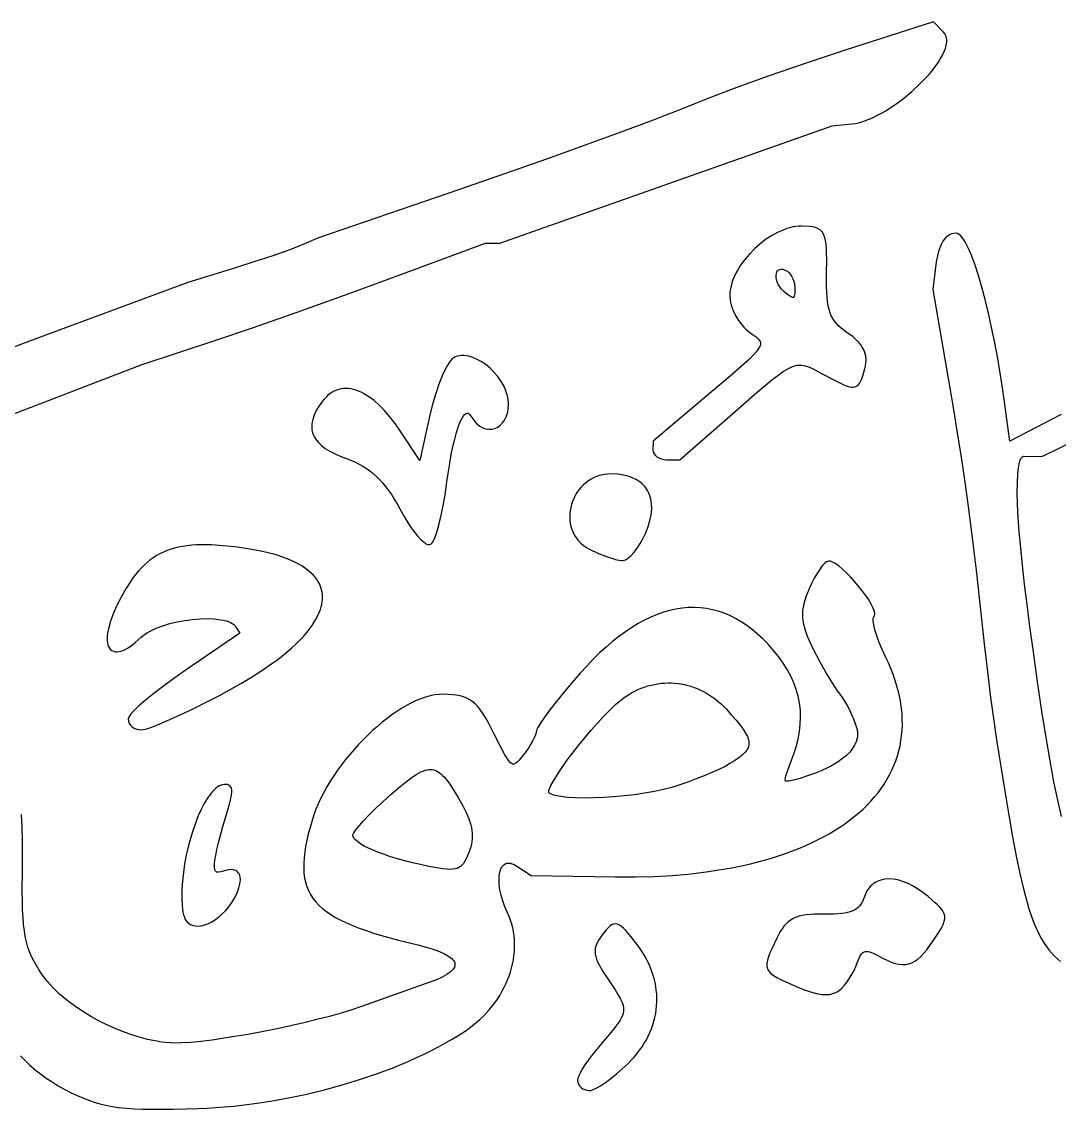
# Model space of a CAD drawing. Extents: x -592 to 638, y 287 to 852.
# Drawn here: x -86.5 to -27.4, y 500.1 to 562.1 of the extents above; entities that cross this region are included whole.
import ezdxf

# ---------------------------------------------------------------- set-up
doc = ezdxf.new("R2010")
doc.units = 0
doc.layers.add('COUCHE_1', color=18, linetype='CONTINUOUS')

msp = doc.modelspace()

# ---------------------------------------------------------------- linework, layer by layer
at = {"layer": 'COUCHE_1'}
for points in [[(-87.723, 539.493), (-79.727, 542.572), (-75.468, 543.98), (-73.373, 544.691), (-70.821, 545.583), (-68.135, 546.544), (-65.637, 547.459), (-60.087, 549.522), (-59.274, 549.509), (-40.311, 556.199), (-39.202, 556.308), (-38.978, 556.34), (-38.745, 556.393), (-38.506, 556.464), (-38.263, 556.554), (-38.015, 556.66), (-37.764, 556.781), (-37.511, 556.916), (-37.257, 557.063), (-37.004, 557.223), (-36.751, 557.393), (-36.256, 557.76), (-35.781, 558.155), (-35.334, 558.57), (-34.926, 558.993), (-34.738, 559.207), (-34.564, 559.419), (-34.404, 559.629), (-34.26, 559.837), (-34.132, 560.04), (-34.022, 560.238), (-33.93, 560.431), (-33.859, 560.617), (-33.81, 560.795), (-33.784, 560.967), (-33.784, 561.13), (-33.813, 561.283), (-33.874, 561.424), (-33.964, 561.543), (-34.536, 562.134), (-39.578, 560.518), (-41.745, 559.802), (-43.961, 559.036), (-45.966, 558.311), (-46.808, 557.993), (-47.5, 557.719), (-48.905, 557.158), (-50.53, 556.531), (-52.364, 555.844), (-54.396, 555.099), (-56.615, 554.302), (-59.01, 553.456), (-61.57, 552.564), (-64.284, 551.632), (-69.615, 549.812), (-70.684, 549.355), (-71.305, 549.115), (-72.214, 548.797), (-73.289, 548.441), (-74.405, 548.091), (-77.07, 547.28), (-85.068, 544.308), (-88.698, 542.967)], [(-27.256, 539.74), (-30.182, 538.219), (-30.426, 540.041), (-30.566, 541.028), (-30.717, 541.993), (-30.879, 542.932), (-31.05, 543.837), (-31.228, 544.704), (-31.411, 545.526), (-31.598, 546.298), (-31.788, 547.014), (-31.978, 547.668), (-32.168, 548.255), (-32.355, 548.769), (-32.539, 549.206), (-32.719, 549.558), (-32.808, 549.704), (-32.897, 549.827), (-32.986, 549.927), (-33.078, 550.005), (-33.176, 550.058), (-33.277, 550.078), (-33.388, 550.072), (-33.49, 550.049), (-33.589, 550.011), (-33.682, 549.958), (-33.77, 549.892), (-33.853, 549.813), (-33.93, 549.723), (-34.002, 549.621), (-34.069, 549.508), (-34.131, 549.384), (-34.237, 549.11), (-34.321, 548.796), (-34.38, 548.45), (-34.585, 546.877), (-33.604, 541.253), (-33.397, 540.03), (-33.183, 538.7), (-32.969, 537.306), (-32.761, 535.891), (-32.565, 534.498), (-32.386, 533.169), (-32.232, 531.946), (-32.109, 530.873), (-31.629, 526.498), (-31.448, 524.933), (-31.285, 523.613), (-31.122, 522.413), (-30.944, 521.207), (-30.477, 518.27), (-30.251, 516.904), (-30.035, 515.673), (-29.826, 514.569), (-29.62, 513.581), (-29.413, 512.702), (-29.203, 511.924), (-29.095, 511.569), (-28.984, 511.237), (-28.871, 510.925), (-28.754, 510.633), (-28.634, 510.359), (-28.509, 510.103), (-28.38, 509.864), (-28.245, 509.64), (-28.104, 509.43), (-27.957, 509.235), (-27.804, 509.052), (-27.644, 508.88), (-27.476, 508.719), (-27.301, 508.568)], [(-27.241, 516.833), (-27.459, 517.761), (-27.676, 518.815), (-27.896, 520.006), (-28.122, 521.344), (-28.357, 522.839), (-28.604, 524.502), (-28.866, 526.345), (-29.047, 527.669), (-29.208, 528.913), (-29.348, 530.075), (-29.468, 531.155), (-29.567, 532.152), (-29.646, 533.065), (-29.705, 533.893), (-29.743, 534.637), (-29.76, 535.294), (-29.757, 535.864), (-29.734, 536.346), (-29.691, 536.739), (-29.662, 536.9), (-29.629, 537.038), (-29.592, 537.151), (-29.552, 537.24), (-29.512, 537.302), (-29.474, 537.34), (-29.441, 537.358), (-29.401, 537.364), (-28.444, 537.348), (-28.319, 537.381), (-28.112, 537.465), (-27.479, 537.764), (-26.612, 538.206)], [(-86.61, 503.195), (-86.343, 502.92), (-86.062, 502.656), (-85.767, 502.401), (-85.458, 502.157), (-85.135, 501.923), (-84.799, 501.699), (-84.448, 501.485), (-84.083, 501.28), (-83.705, 501.086), (-83.373, 500.929), (-83.049, 500.788), (-82.728, 500.663), (-82.405, 500.552), (-82.075, 500.457), (-81.732, 500.375), (-81.372, 500.307), (-80.989, 500.252), (-80.578, 500.209), (-80.134, 500.177), (-79.652, 500.156), (-79.126, 500.145), (-77.922, 500.15), (-76.478, 500.186), (-75.971, 500.207), (-75.461, 500.237), (-74.432, 500.324), (-73.395, 500.446), (-72.355, 500.601), (-71.316, 500.788), (-70.283, 501.007), (-69.26, 501.254), (-68.252, 501.53), (-67.263, 501.833), (-66.298, 502.162), (-65.361, 502.514), (-64.457, 502.89), (-64.018, 503.087), (-63.589, 503.288), (-63.171, 503.495), (-62.764, 503.706), (-62.368, 503.922), (-61.985, 504.144), (-61.614, 504.369), (-61.256, 504.599), (-61.033, 504.753), (-60.819, 504.914), (-60.613, 505.082), (-60.415, 505.257), (-60.225, 505.438), (-60.044, 505.625), (-59.872, 505.818), (-59.709, 506.015), (-59.555, 506.218), (-59.411, 506.425), (-59.275, 506.636), (-59.149, 506.85), (-59.033, 507.068), (-58.926, 507.289), (-58.829, 507.513), (-58.743, 507.738), (-58.666, 507.966), (-58.6, 508.195), (-58.544, 508.425), (-58.499, 508.655), (-58.464, 508.887), (-58.44, 509.118), (-58.428, 509.349), (-58.426, 509.579), (-58.436, 509.807), (-58.458, 510.035), (-58.491, 510.26), (-58.536, 510.483), (-58.592, 510.704), (-58.661, 510.921), (-58.742, 511.135), (-58.834, 511.342), (-58.986, 511.689), (-59.108, 512.024), (-59.2, 512.347), (-59.265, 512.655), (-59.303, 512.944), (-59.314, 513.211), (-59.301, 513.452), (-59.264, 513.662), (-59.205, 513.842), (-59.17, 513.915), (-59.13, 513.98), (-59.085, 514.035), (-59.038, 514.081), (-58.987, 514.118), (-58.933, 514.145), (-58.874, 514.164), (-58.81, 514.174), (-58.741, 514.174), (-58.665, 514.164), (-58.582, 514.142), (-58.493, 514.108), (-58.398, 514.061), (-58.295, 513.999), (-57.487, 513.469), (-52.69, 513.389), (-51.559, 513.386), (-50.46, 513.415), (-49.396, 513.476), (-48.367, 513.567), (-47.374, 513.689), (-46.418, 513.84), (-45.953, 513.926), (-45.498, 514.02), (-45.053, 514.12), (-44.618, 514.227), (-44.192, 514.342), (-43.776, 514.463), (-43.37, 514.591), (-42.975, 514.725), (-42.589, 514.866), (-42.214, 515.013), (-41.849, 515.167), (-41.495, 515.327), (-41.152, 515.494), (-40.819, 515.666), (-40.497, 515.845), (-40.186, 516.03), (-39.886, 516.22), (-39.598, 516.416), (-39.321, 516.618), (-39.055, 516.826), (-38.8, 517.04), (-38.557, 517.259), (-38.326, 517.483), (-38.107, 517.713), (-37.9, 517.948), (-37.705, 518.188), (-37.522, 518.434), (-37.352, 518.684), (-37.194, 518.939), (-37.049, 519.2), (-36.916, 519.465), (-36.797, 519.734), (-36.69, 520.008), (-36.596, 520.287), (-36.516, 520.57), (-36.449, 520.857), (-36.396, 521.148), (-36.356, 521.444), (-36.329, 521.743), (-36.317, 522.046), (-36.318, 522.352), (-36.333, 522.662), (-36.363, 522.976), (-36.406, 523.293), (-36.464, 523.613), (-36.536, 523.937), (-36.622, 524.263), (-36.723, 524.593), (-36.839, 524.925), (-36.969, 525.26), (-37.114, 525.598), (-37.273, 525.937), (-37.467, 526.353), (-37.634, 526.752), (-37.771, 527.126), (-37.877, 527.464), (-37.948, 527.756), (-37.982, 527.99), (-37.984, 528.078), (-37.978, 528.144), (-37.967, 528.184), (-37.946, 528.215), (-37.91, 528.269), (-37.891, 528.351), (-37.893, 528.435), (-37.911, 528.524), (-37.979, 528.715), (-38.088, 528.933), (-38.232, 529.174), (-38.405, 529.431), (-38.601, 529.698), (-38.815, 529.967), (-39.041, 530.233), (-39.272, 530.488), (-39.504, 530.724), (-39.73, 530.936), (-39.946, 531.115), (-40.147, 531.255), (-40.329, 531.349), (-40.419, 531.378), (-40.507, 531.389), (-40.578, 531.377), (-40.648, 531.343), (-40.772, 531.243), (-40.905, 531.093), (-41.045, 530.901), (-41.192, 530.671), (-41.341, 530.409), (-41.489, 530.12), (-41.631, 529.81), (-41.811, 529.36), (-41.881, 529.151), (-41.937, 528.951), (-41.978, 528.757), (-42.004, 528.567), (-42.015, 528.378), (-42.011, 528.189), (-41.991, 527.998), (-41.956, 527.803), (-41.905, 527.601), (-41.839, 527.39), (-41.757, 527.169), (-41.66, 526.933), (-41.419, 526.412), (-41.027, 525.649), (-40.608, 524.904), (-40.403, 524.563), (-40.209, 524.259), (-40.034, 524), (-39.883, 523.799), (-39.747, 523.617), (-39.608, 523.405), (-39.469, 523.168), (-39.335, 522.914), (-39.209, 522.652), (-39.095, 522.39), (-38.998, 522.136), (-38.922, 521.901), (-38.879, 521.691), (-38.87, 521.591), (-38.87, 521.489), (-38.878, 521.389), (-38.893, 521.291), (-38.95, 521.09), (-39.04, 520.894), (-39.162, 520.699), (-39.318, 520.506), (-39.507, 520.317), (-39.728, 520.132), (-39.983, 519.951), (-40.269, 519.776), (-40.587, 519.607), (-40.937, 519.444), (-41.317, 519.289), (-41.727, 519.141), (-42.166, 519.001), (-42.529, 518.899), (-42.793, 518.844), (-42.882, 518.838), (-42.942, 518.844), (-42.971, 518.855), (-42.983, 518.868), (-42.994, 518.895), (-42.997, 518.952), (-42.986, 519.041), (-42.958, 519.156), (-42.854, 519.473), (-42.689, 519.898), (-42.519, 520.356), (-42.378, 520.805), (-42.267, 521.242), (-42.187, 521.669), (-42.138, 522.087), (-42.12, 522.497), (-42.133, 522.9), (-42.178, 523.296), (-42.255, 523.686), (-42.363, 524.071), (-42.504, 524.451), (-42.676, 524.828), (-42.88, 525.202), (-43.116, 525.574), (-43.384, 525.946), (-43.684, 526.317), (-43.976, 526.646), (-44.273, 526.951), (-44.575, 527.232), (-44.881, 527.49), (-45.192, 527.723), (-45.508, 527.933), (-45.828, 528.119), (-46.152, 528.281), (-46.48, 528.419), (-46.812, 528.532), (-47.147, 528.622), (-47.486, 528.688), (-47.829, 528.729), (-48.174, 528.747), (-48.522, 528.74), (-48.872, 528.709), (-49.225, 528.654), (-49.58, 528.576), (-49.937, 528.473), (-50.295, 528.347), (-50.655, 528.197), (-51.017, 528.024), (-51.38, 527.827), (-51.744, 527.606), (-52.109, 527.362), (-52.476, 527.094), (-52.843, 526.804), (-53.211, 526.489), (-53.579, 526.152), (-53.948, 525.791), (-54.318, 525.407), (-54.687, 525), (-55.179, 524.434), (-55.638, 523.888), (-56.056, 523.374), (-56.421, 522.906), (-56.725, 522.496), (-56.957, 522.156), (-57.109, 521.898), (-57.155, 521.796), (-57.173, 521.722), (-57.192, 521.611), (-57.237, 521.478), (-57.309, 521.315), (-57.402, 521.131), (-57.515, 520.934), (-57.644, 520.73), (-57.785, 520.525), (-57.935, 520.325), (-58.171, 520.04), (-58.269, 519.94), (-58.356, 519.869), (-58.428, 519.829), (-58.487, 519.816), (-58.541, 519.822), (-58.605, 519.854), (-58.683, 519.919), (-58.774, 520.024), (-58.876, 520.169), (-58.989, 520.355), (-59.259, 520.855), (-59.595, 521.53), (-59.921, 522.17), (-60.073, 522.441), (-60.219, 522.68), (-60.364, 522.892), (-60.509, 523.076), (-60.657, 523.236), (-60.812, 523.372), (-60.975, 523.486), (-61.149, 523.579), (-61.333, 523.652), (-61.531, 523.708), (-61.745, 523.749), (-61.975, 523.776), (-62.226, 523.793), (-62.501, 523.801), (-62.74, 523.794), (-62.987, 523.763), (-63.241, 523.711), (-63.501, 523.638), (-63.766, 523.546), (-64.035, 523.435), (-64.308, 523.306), (-64.583, 523.16), (-64.861, 522.998), (-65.139, 522.82), (-65.419, 522.627), (-65.698, 522.421), (-65.976, 522.202), (-66.252, 521.97), (-66.526, 521.727), (-66.796, 521.473), (-67.062, 521.21), (-67.323, 520.937), (-67.577, 520.656), (-67.826, 520.368), (-68.066, 520.072), (-68.299, 519.771), (-68.522, 519.465), (-68.735, 519.154), (-68.937, 518.84), (-69.127, 518.523), (-69.306, 518.204), (-69.47, 517.884), (-69.621, 517.563), (-69.756, 517.243), (-69.876, 516.923), (-69.979, 516.606), (-70.092, 516.212), (-70.19, 515.835), (-70.274, 515.474), (-70.343, 515.128), (-70.396, 514.797), (-70.433, 514.48), (-70.453, 514.177), (-70.455, 513.887), (-70.439, 513.609), (-70.404, 513.342), (-70.35, 513.087), (-70.275, 512.843), (-70.18, 512.609), (-70.064, 512.385), (-69.926, 512.172), (-69.766, 511.968), (-69.585, 511.773), (-69.381, 511.587), (-69.155, 511.409), (-68.905, 511.238), (-68.632, 511.074), (-68.336, 510.916), (-68.015, 510.762), (-67.669, 510.614), (-67.298, 510.469), (-66.9, 510.327), (-66.477, 510.188), (-66.025, 510.051), (-65.041, 509.78), (-63.943, 509.51), (-63.476, 509.391), (-63.068, 509.267), (-62.717, 509.137), (-62.424, 509.005), (-62.189, 508.869), (-62.095, 508.802), (-62.015, 508.735), (-61.95, 508.669), (-61.9, 508.605), (-61.863, 508.542), (-61.84, 508.483), (-61.828, 508.425), (-61.827, 508.367), (-61.838, 508.308), (-61.86, 508.246), (-61.895, 508.182), (-61.944, 508.114), (-62.009, 508.045), (-62.086, 507.974), (-62.292, 507.826), (-62.556, 507.678), (-62.88, 507.529), (-63.265, 507.38), (-67.15, 506.001), (-67.706, 505.814), (-68.322, 505.627), (-68.989, 505.439), (-69.698, 505.254), (-70.438, 505.074), (-71.2, 504.899), (-71.974, 504.733), (-72.75, 504.577), (-73.517, 504.432), (-74.267, 504.302), (-74.989, 504.188), (-75.674, 504.091), (-76.311, 504.014), (-76.89, 503.959), (-77.401, 503.927), (-77.835, 503.92), (-78.075, 503.929), (-78.321, 503.948), (-78.572, 503.978), (-78.827, 504.017), (-79.352, 504.123), (-79.886, 504.265), (-80.427, 504.44), (-80.969, 504.644), (-81.507, 504.877), (-82.036, 505.135), (-82.55, 505.415), (-83.046, 505.716), (-83.518, 506.034), (-83.961, 506.367), (-84.371, 506.713), (-84.561, 506.888), (-84.74, 507.067), (-84.909, 507.247), (-85.067, 507.428), (-85.212, 507.61), (-85.345, 507.793), (-85.53, 508.07), (-85.696, 508.336), (-85.842, 508.597), (-85.971, 508.856), (-86.083, 509.119), (-86.179, 509.392), (-86.26, 509.679), (-86.328, 509.986), (-86.384, 510.318), (-86.427, 510.681), (-86.46, 511.078), (-86.483, 511.516), (-86.496, 511.998), (-86.502, 512.53), (-86.492, 513.764), (-86.485, 514.628), (-86.494, 515.458), (-86.517, 516.235), (-86.552, 516.937)]]:
    msp.add_lwpolyline(points, dxfattribs=at)
for points in [[(-40.813, 550.026), (-40.897, 550.16), (-41.002, 550.267), (-41.128, 550.348), (-41.271, 550.406), (-41.433, 550.443), (-41.615, 550.467), (-42.042, 550.486), (-42.211, 550.482), (-42.382, 550.466), (-42.556, 550.436), (-42.73, 550.396), (-42.905, 550.344), (-43.082, 550.281), (-43.431, 550.127), (-43.777, 549.937), (-44.114, 549.715), (-44.439, 549.464), (-44.748, 549.19), (-45.037, 548.895), (-45.302, 548.583), (-45.539, 548.259), (-45.744, 547.926), (-45.833, 547.756), (-45.913, 547.586), (-45.982, 547.415), (-46.04, 547.244), (-46.087, 547.074), (-46.123, 546.904), (-46.145, 546.735), (-46.155, 546.569), (-46.151, 546.423), (-46.136, 546.275), (-46.11, 546.125), (-46.073, 545.973), (-45.971, 545.675), (-45.834, 545.383), (-45.666, 545.105), (-45.47, 544.85), (-45.362, 544.73), (-45.249, 544.62), (-45.131, 544.519), (-45.01, 544.429), (-44.818, 544.294), (-44.66, 544.174), (-44.539, 544.065), (-44.456, 543.962), (-44.431, 543.917), (-44.414, 543.871), (-44.405, 543.825), (-44.404, 543.776), (-44.412, 543.723), (-44.43, 543.663), (-44.459, 543.596), (-44.5, 543.523), (-44.624, 543.349), (-44.803, 543.145), (-45.04, 542.906), (-45.337, 542.627), (-46.127, 541.936), (-47.193, 541.034), (-50.53, 538.226), (-50.538, 537.723), (-50.522, 537.609), (-50.47, 537.499), (-50.392, 537.404), (-50.292, 537.324), (-50.174, 537.259), (-50.042, 537.211), (-49.897, 537.18), (-49.746, 537.167), (-49, 537.155), (-45.676, 540.065), (-44.588, 541.013), (-44.143, 541.393), (-43.753, 541.714), (-43.413, 541.979), (-43.116, 542.19), (-42.856, 542.35), (-42.626, 542.463), (-42.418, 542.534), (-42.324, 542.553), (-42.231, 542.564), (-42.14, 542.567), (-42.05, 542.561), (-41.861, 542.525), (-41.662, 542.458), (-41.444, 542.362), (-40.923, 542.092), (-40.269, 541.742), (-39.77, 541.493), (-39.568, 541.407), (-39.391, 541.346), (-39.235, 541.312), (-39.094, 541.308), (-38.966, 541.339), (-38.856, 541.407), (-38.767, 541.505), (-38.695, 541.628), (-38.633, 541.775), (-38.574, 541.947), (-38.451, 542.374), (-38.417, 542.518), (-38.394, 542.661), (-38.384, 542.801), (-38.387, 542.939), (-38.404, 543.074), (-38.433, 543.207), (-38.477, 543.337), (-38.533, 543.465), (-38.603, 543.59), (-38.686, 543.713), (-38.782, 543.833), (-38.891, 543.951), (-39.013, 544.068), (-39.149, 544.185), (-39.455, 544.411), (-39.642, 544.543), (-39.806, 544.672), (-39.951, 544.801), (-40.079, 544.934), (-40.19, 545.072), (-40.286, 545.218), (-40.369, 545.376), (-40.439, 545.548), (-40.497, 545.738), (-40.545, 545.948), (-40.582, 546.181), (-40.609, 546.44), (-40.628, 546.726), (-40.638, 547.042), (-40.637, 547.776), (-40.63, 548.583), (-40.635, 548.917), (-40.647, 549.209), (-40.669, 549.462), (-40.702, 549.68), (-40.749, 549.867)], [(-43.128, 548.023), (-43.009, 547.983), (-42.872, 547.909), (-42.789, 547.841), (-42.709, 547.746), (-42.634, 547.627), (-42.568, 547.489), (-42.513, 547.338), (-42.473, 547.178), (-42.449, 547.014), (-42.442, 546.852), (-42.452, 546.64), (-42.478, 546.492), (-42.493, 546.45), (-42.508, 546.426), (-42.517, 546.417), (-42.525, 546.414), (-42.543, 546.413), (-42.578, 546.421), (-42.628, 546.442), (-42.691, 546.477), (-42.857, 546.594), (-43.066, 546.765), (-43.199, 546.894), (-43.306, 547.027), (-43.39, 547.163), (-43.452, 547.3), (-43.493, 547.434), (-43.514, 547.561), (-43.516, 547.679), (-43.501, 547.783), (-43.47, 547.87), (-43.427, 547.939), (-43.373, 547.989), (-43.308, 548.02), (-43.228, 548.033)], [(-59.069, 541.416), (-59.224, 541.679), (-59.404, 541.93), (-59.606, 542.165), (-59.825, 542.382), (-60.058, 542.576), (-60.302, 542.746), (-60.553, 542.887), (-60.809, 542.996), (-61.064, 543.07), (-61.194, 543.092), (-61.321, 543.104), (-61.447, 543.105), (-61.571, 543.094), (-61.692, 543.071), (-61.815, 543.034), (-61.909, 542.982), (-62.003, 542.901), (-62.095, 542.795), (-62.187, 542.666), (-62.28, 542.516), (-62.374, 542.343), (-62.561, 541.943), (-62.747, 541.475), (-62.925, 540.953), (-63.091, 540.389), (-63.237, 539.796), (-63.84, 537.116), (-64.949, 538.808), (-65.244, 539.234), (-65.542, 539.621), (-65.841, 539.969), (-66.142, 540.275), (-66.442, 540.54), (-66.742, 540.763), (-67.037, 540.943), (-67.186, 541.018), (-67.333, 541.082), (-67.478, 541.134), (-67.623, 541.175), (-67.766, 541.205), (-67.908, 541.223), (-68.048, 541.229), (-68.186, 541.224), (-68.322, 541.206), (-68.455, 541.176), (-68.585, 541.134), (-68.712, 541.08), (-68.835, 541.014), (-68.954, 540.936), (-69.07, 540.846), (-69.18, 540.744), (-69.287, 540.63), (-69.389, 540.504), (-69.581, 540.232), (-69.737, 539.969), (-69.858, 539.715), (-69.942, 539.469), (-69.988, 539.232), (-69.997, 539.113), (-69.996, 538.998), (-69.985, 538.886), (-69.964, 538.775), (-69.933, 538.667), (-69.892, 538.561), (-69.841, 538.458), (-69.78, 538.356), (-69.632, 538.166), (-69.445, 537.985), (-69.222, 537.814), (-68.962, 537.652), (-68.666, 537.498), (-68.332, 537.351), (-67.964, 537.212), (-67.726, 537.122), (-67.5, 537.024), (-67.282, 536.916), (-67.073, 536.798), (-66.871, 536.669), (-66.676, 536.529), (-66.488, 536.377), (-66.305, 536.213), (-66.127, 536.035), (-65.953, 535.843), (-65.784, 535.638), (-65.617, 535.417), (-65.454, 535.181), (-65.292, 534.929), (-65.133, 534.661), (-64.974, 534.374), (-64.723, 533.928), (-64.471, 533.521), (-64.224, 533.161), (-63.988, 532.857), (-63.771, 532.616), (-63.669, 532.52), (-63.573, 532.443), (-63.48, 532.384), (-63.388, 532.345), (-63.292, 532.332), (-63.199, 532.36), (-63.126, 532.426), (-63.067, 532.513), (-63.01, 532.623), (-62.953, 532.758), (-62.838, 533.093), (-62.722, 533.513), (-62.607, 534.004), (-62.496, 534.553), (-62.394, 535.147), (-62.303, 535.772), (-62.217, 536.382), (-62.128, 536.945), (-62.036, 537.46), (-61.941, 537.927), (-61.844, 538.345), (-61.745, 538.713), (-61.645, 539.03), (-61.543, 539.296), (-61.442, 539.508), (-61.342, 539.667), (-61.296, 539.723), (-61.251, 539.766), (-61.211, 539.795), (-61.175, 539.812), (-61.143, 539.819), (-61.113, 539.819), (-61.081, 539.81), (-61.044, 539.79), (-61.002, 539.758), (-60.958, 539.713), (-60.855, 539.566), (-60.723, 539.373), (-60.573, 539.21), (-60.413, 539.081), (-60.244, 538.987), (-60.071, 538.928), (-59.895, 538.903), (-59.721, 538.912), (-59.552, 538.955), (-59.393, 539.029), (-59.246, 539.133), (-59.115, 539.265), (-59.001, 539.424), (-58.908, 539.609), (-58.837, 539.817), (-58.791, 540.047), (-58.773, 540.298), (-58.776, 540.44), (-58.79, 540.582), (-58.814, 540.723), (-58.848, 540.866), (-58.942, 541.144)], [(-54.787, 532.554), (-54.653, 532.416), (-54.503, 532.288), (-54.335, 532.172), (-54.151, 532.068), (-53.638, 531.831), (-53.129, 531.63), (-52.892, 531.55), (-52.677, 531.486), (-52.489, 531.441), (-52.33, 531.417), (-52.245, 531.422), (-52.157, 531.447), (-52.07, 531.487), (-51.981, 531.543), (-51.806, 531.69), (-51.626, 531.885), (-51.447, 532.12), (-51.271, 532.39), (-51.105, 532.689), (-50.952, 533.011), (-50.813, 533.368), (-50.709, 533.71), (-50.642, 534.037), (-50.611, 534.348), (-50.615, 534.64), (-50.631, 534.781), (-50.655, 534.917), (-50.689, 535.047), (-50.731, 535.173), (-50.783, 535.293), (-50.843, 535.408), (-50.912, 535.517), (-50.989, 535.62), (-51.075, 535.717), (-51.169, 535.808), (-51.271, 535.892), (-51.382, 535.969), (-51.5, 536.039), (-51.625, 536.103), (-51.758, 536.16), (-51.9, 536.21), (-52.201, 536.288), (-52.532, 536.338), (-52.891, 536.359), (-53.107, 536.353), (-53.315, 536.329), (-53.515, 536.287), (-53.706, 536.228), (-53.888, 536.155), (-54.06, 536.066), (-54.222, 535.965), (-54.374, 535.851), (-54.515, 535.726), (-54.645, 535.59), (-54.764, 535.446), (-54.871, 535.294), (-54.967, 535.134), (-55.05, 534.968), (-55.122, 534.797), (-55.18, 534.622), (-55.226, 534.444), (-55.259, 534.264), (-55.278, 534.082), (-55.283, 533.9), (-55.274, 533.718), (-55.251, 533.539), (-55.213, 533.362), (-55.16, 533.188), (-55.091, 533.02), (-55.006, 532.857), (-54.905, 532.701)], [(-75.707, 532.311), (-76.295, 532.319), (-76.573, 532.311), (-76.84, 532.293), (-77.098, 532.266), (-77.345, 532.23), (-77.584, 532.185), (-77.814, 532.13), (-78.035, 532.064), (-78.248, 531.989), (-78.454, 531.904), (-78.653, 531.808), (-78.844, 531.701), (-79.029, 531.584), (-79.208, 531.456), (-79.381, 531.317), (-79.548, 531.167), (-79.711, 531.006), (-79.869, 530.834), (-80.022, 530.651), (-80.172, 530.456), (-80.32, 530.248), (-80.606, 529.801), (-80.885, 529.304), (-81.123, 528.828), (-81.316, 528.384), (-81.466, 527.976), (-81.572, 527.605), (-81.637, 527.274), (-81.654, 527.121), (-81.66, 526.98), (-81.656, 526.849), (-81.641, 526.728), (-81.616, 526.618), (-81.578, 526.518), (-81.528, 526.429), (-81.465, 526.354), (-81.389, 526.293), (-81.301, 526.25), (-81.205, 526.225), (-81.102, 526.218), (-80.993, 526.229), (-80.878, 526.255), (-80.758, 526.297), (-80.632, 526.355), (-80.499, 526.428), (-80.359, 526.517), (-80.213, 526.622), (-80.059, 526.745), (-79.737, 527.036), (-79.625, 527.135), (-79.5, 527.229), (-79.362, 527.319), (-79.211, 527.404), (-78.871, 527.565), (-78.494, 527.707), (-78.088, 527.83), (-77.662, 527.932), (-77.225, 528.012), (-76.786, 528.069), (-76.354, 528.102), (-75.938, 528.111), (-75.548, 528.094), (-75.192, 528.052), (-75.032, 528.021), (-74.883, 527.983), (-74.748, 527.939), (-74.628, 527.889), (-74.524, 527.833), (-74.438, 527.772), (-74.37, 527.707), (-74.316, 527.634), (-74.101, 527.273), (-77.215, 525.153), (-77.858, 524.705), (-78.458, 524.266), (-79.003, 523.848), (-79.479, 523.462), (-79.874, 523.117), (-80.175, 522.825), (-80.288, 522.7), (-80.374, 522.589), (-80.433, 522.489), (-80.459, 522.394), (-80.444, 522.259), (-80.398, 522.14), (-80.326, 522.035), (-80.231, 521.945), (-80.119, 521.872), (-79.992, 521.818), (-79.853, 521.784), (-79.702, 521.771), (-79.6, 521.783), (-79.467, 521.815), (-79.118, 521.931), (-78.655, 522.113), (-78.097, 522.353), (-77.46, 522.643), (-76.762, 522.975), (-76.021, 523.342), (-75.255, 523.735), (-74.608, 524.082), (-73.999, 524.428), (-73.427, 524.772), (-72.893, 525.114), (-72.396, 525.453), (-71.936, 525.79), (-71.514, 526.123), (-71.13, 526.453), (-70.783, 526.778), (-70.474, 527.099), (-70.204, 527.416), (-69.971, 527.728), (-69.776, 528.035), (-69.62, 528.336), (-69.504, 528.631), (-69.46, 528.778), (-69.426, 528.922), (-69.402, 529.065), (-69.388, 529.206), (-69.385, 529.345), (-69.391, 529.482), (-69.408, 529.617), (-69.436, 529.75), (-69.473, 529.881), (-69.521, 530.008), (-69.58, 530.133), (-69.648, 530.255), (-69.727, 530.374), (-69.815, 530.49), (-69.914, 530.602), (-70.023, 530.712), (-70.268, 530.92), (-70.553, 531.115), (-70.877, 531.296), (-71.24, 531.464), (-71.642, 531.619), (-72.082, 531.759), (-72.563, 531.885), (-73.083, 531.997), (-73.642, 532.093), (-74.384, 532.196), (-75.071, 532.27)], [(-55.446, 520.016), (-55.127, 520.441), (-54.785, 520.878), (-54.428, 521.315), (-54.063, 521.745), (-53.698, 522.159), (-53.339, 522.547), (-52.994, 522.9), (-52.671, 523.209), (-52.376, 523.465), (-52.119, 523.659), (-51.942, 523.773), (-51.762, 523.879), (-51.579, 523.975), (-51.395, 524.063), (-51.209, 524.142), (-51.022, 524.211), (-50.834, 524.271), (-50.645, 524.323), (-50.455, 524.365), (-50.264, 524.399), (-50.074, 524.424), (-49.883, 524.44), (-49.692, 524.447), (-49.501, 524.445), (-49.311, 524.435), (-49.121, 524.416), (-48.932, 524.388), (-48.745, 524.352), (-48.558, 524.307), (-48.373, 524.253), (-48.19, 524.19), (-48.009, 524.119), (-47.83, 524.04), (-47.653, 523.952), (-47.479, 523.855), (-47.307, 523.75), (-47.139, 523.636), (-46.973, 523.514), (-46.812, 523.384), (-46.653, 523.245), (-46.499, 523.097), (-46.348, 522.941), (-46.05, 522.614), (-45.791, 522.317), (-45.572, 522.047), (-45.393, 521.803), (-45.254, 521.582), (-45.154, 521.383), (-45.091, 521.202), (-45.074, 521.121), (-45.066, 521.043), (-45.066, 520.968), (-45.074, 520.895), (-45.09, 520.825), (-45.115, 520.755), (-45.148, 520.685), (-45.19, 520.617), (-45.305, 520.473), (-45.457, 520.326), (-45.649, 520.174), (-45.879, 520.014), (-46.147, 519.846), (-46.428, 519.689), (-46.775, 519.517), (-47.173, 519.336), (-47.61, 519.152), (-48.071, 518.97), (-48.542, 518.795), (-49.009, 518.635), (-49.458, 518.494), (-49.937, 518.366), (-50.459, 518.253), (-51.015, 518.154), (-51.594, 518.07), (-52.186, 518.001), (-52.779, 517.948), (-53.364, 517.911), (-53.931, 517.889), (-54.469, 517.884), (-54.966, 517.896), (-55.414, 517.924), (-55.8, 517.968), (-56.115, 518.029), (-56.239, 518.065), (-56.339, 518.104), (-56.414, 518.143), (-56.46, 518.18), (-56.479, 518.207), (-56.484, 518.231), (-56.477, 518.287), (-56.453, 518.372), (-56.355, 518.603), (-56.198, 518.893), (-55.989, 519.232), (-55.736, 519.609)], [(-61.891, 518.322), (-61.646, 517.916), (-61.382, 517.449), (-61.182, 517.063), (-61.03, 516.701), (-60.971, 516.529), (-60.924, 516.361), (-60.887, 516.197), (-60.862, 516.036), (-60.847, 515.877), (-60.843, 515.721), (-60.849, 515.565), (-60.866, 515.41), (-60.893, 515.255), (-60.931, 515.099), (-60.98, 514.941), (-61.039, 514.781), (-61.195, 514.422), (-61.271, 514.28), (-61.349, 514.16), (-61.43, 514.061), (-61.515, 513.981), (-61.608, 513.919), (-61.712, 513.873), (-61.831, 513.84), (-61.97, 513.821), (-62.13, 513.816), (-62.313, 513.825), (-62.522, 513.847), (-62.757, 513.882), (-63.32, 513.988), (-63.799, 514.091), (-64.258, 514.198), (-64.694, 514.31), (-65.107, 514.425), (-65.495, 514.542), (-65.856, 514.662), (-66.189, 514.784), (-66.492, 514.906), (-66.763, 515.028), (-67.002, 515.149), (-67.206, 515.269), (-67.372, 515.385), (-67.501, 515.496), (-67.588, 515.599), (-67.638, 515.693), (-67.648, 515.728), (-67.65, 515.759), (-67.643, 515.794), (-67.616, 515.854), (-67.494, 516.045), (-67.295, 516.298), (-67.029, 516.6), (-66.706, 516.94), (-66.335, 517.307), (-65.927, 517.692), (-65.488, 518.085), (-65.069, 518.446), (-64.691, 518.756), (-64.352, 519.013), (-64.048, 519.218), (-63.773, 519.369), (-63.648, 519.424), (-63.529, 519.466), (-63.417, 519.494), (-63.31, 519.51), (-63.208, 519.513), (-63.109, 519.504), (-63.013, 519.483), (-62.918, 519.449), (-62.824, 519.402), (-62.728, 519.341), (-62.631, 519.266), (-62.533, 519.177), (-62.433, 519.072), (-62.331, 518.953), (-62.117, 518.668)], [(-76.78, 516.024), (-76.918, 515.571), (-77.042, 515.103), (-77.152, 514.623), (-77.243, 514.137), (-77.316, 513.649), (-77.368, 513.165), (-77.397, 512.689), (-77.406, 512.167), (-77.389, 511.733), (-77.369, 511.544), (-77.342, 511.375), (-77.305, 511.223), (-77.26, 511.088), (-77.204, 510.969), (-77.137, 510.865), (-77.057, 510.778), (-76.966, 510.707), (-76.864, 510.653), (-76.752, 510.616), (-76.632, 510.594), (-76.501, 510.585), (-76.302, 510.6), (-76.097, 510.648), (-75.891, 510.727), (-75.686, 510.832), (-75.485, 510.96), (-75.287, 511.11), (-75.097, 511.278), (-74.916, 511.462), (-74.746, 511.66), (-74.589, 511.868), (-74.448, 512.085), (-74.325, 512.309), (-74.223, 512.536), (-74.144, 512.764), (-74.091, 512.992), (-74.067, 513.218), (-74.076, 513.389), (-74.096, 513.471), (-74.124, 513.544), (-74.163, 513.61), (-74.211, 513.668), (-74.268, 513.716), (-74.333, 513.754), (-74.405, 513.782), (-74.485, 513.8), (-74.65, 513.806), (-74.836, 513.778), (-75.036, 513.718), (-75.187, 513.67), (-75.304, 513.65), (-75.394, 513.655), (-75.421, 513.663), (-75.445, 513.676), (-75.466, 513.694), (-75.485, 513.719), (-75.503, 513.754), (-75.518, 513.798), (-75.539, 513.93), (-75.539, 514.108), (-75.518, 514.335), (-75.473, 514.613), (-75.405, 514.943), (-75.314, 515.327), (-75.061, 516.268), (-74.711, 517.456), (-74.624, 517.776), (-74.57, 518.042), (-74.553, 518.257), (-74.56, 518.353), (-74.579, 518.438), (-74.613, 518.513), (-74.663, 518.577), (-74.73, 518.624), (-74.806, 518.652), (-74.889, 518.661), (-74.978, 518.656), (-75.169, 518.612), (-75.271, 518.571), (-75.371, 518.514), (-75.47, 518.441), (-75.568, 518.354), (-75.756, 518.144), (-75.943, 517.885), (-76.124, 517.582), (-76.3, 517.24), (-76.469, 516.863), (-76.629, 516.456)], [(-40.464, 506.695), (-40.337, 506.718), (-40.218, 506.753), (-40.106, 506.798), (-40.002, 506.855), (-39.905, 506.924), (-39.76, 507.056), (-39.612, 507.219), (-39.467, 507.406), (-39.326, 507.611), (-39.193, 507.829), (-39.073, 508.053), (-38.969, 508.278), (-38.887, 508.494), (-38.787, 508.756), (-38.738, 508.858), (-38.687, 508.943), (-38.637, 509.011), (-38.585, 509.063), (-38.533, 509.101), (-38.479, 509.126), (-38.42, 509.14), (-38.353, 509.144), (-38.275, 509.136), (-38.186, 509.116), (-38.085, 509.082), (-37.973, 509.036), (-37.709, 508.901), (-37.441, 508.757), (-37.189, 508.634), (-36.955, 508.535), (-36.735, 508.46), (-36.526, 508.411), (-36.327, 508.387), (-36.136, 508.392), (-35.952, 508.426), (-35.774, 508.49), (-35.601, 508.583), (-35.433, 508.704), (-35.266, 508.855), (-35.098, 509.033), (-34.926, 509.241), (-34.747, 509.479), (-34.56, 509.747), (-34.262, 510.195), (-34.145, 510.385), (-34.049, 510.557), (-33.976, 510.714), (-33.925, 510.862), (-33.899, 511.005), (-33.901, 511.143), (-33.93, 511.277), (-33.988, 511.406), (-34.071, 511.533), (-34.177, 511.661), (-34.308, 511.794), (-34.464, 511.938), (-34.851, 512.27), (-35.149, 512.504), (-35.444, 512.708), (-35.735, 512.881), (-36.02, 513.023), (-36.299, 513.134), (-36.57, 513.213), (-36.832, 513.261), (-37.084, 513.276), (-37.324, 513.259), (-37.548, 513.209), (-37.658, 513.171), (-37.761, 513.124), (-37.86, 513.07), (-37.954, 513.006), (-38.042, 512.935), (-38.126, 512.855), (-38.203, 512.768), (-38.276, 512.671), (-38.401, 512.458), (-38.499, 512.217), (-38.552, 512.075), (-38.61, 511.951), (-38.676, 511.84), (-38.749, 511.741), (-38.831, 511.654), (-38.924, 511.577), (-39.029, 511.509), (-39.149, 511.45), (-39.283, 511.399), (-39.435, 511.356), (-39.604, 511.321), (-39.793, 511.295), (-40.002, 511.275), (-40.23, 511.263), (-40.758, 511.26), (-41.319, 511.256), (-41.568, 511.242), (-41.795, 511.22), (-42.004, 511.187), (-42.196, 511.142), (-42.372, 511.086), (-42.535, 511.015), (-42.685, 510.931), (-42.822, 510.831), (-42.95, 510.716), (-43.068, 510.585), (-43.178, 510.438), (-43.282, 510.275), (-43.383, 510.095), (-43.482, 509.897), (-43.764, 509.298), (-43.872, 509.052), (-43.956, 508.834), (-44.014, 508.639), (-44.045, 508.462), (-44.043, 508.299), (-44.003, 508.147), (-43.925, 508.009), (-43.812, 507.886), (-43.664, 507.771), (-43.483, 507.66), (-43.265, 507.546), (-43.007, 507.424), (-42.367, 507.14), (-41.946, 506.967), (-41.56, 506.834), (-41.207, 506.743), (-40.889, 506.692), (-40.739, 506.683), (-40.598, 506.684)], [(-53.781, 501.34), (-53.531, 501.484), (-53.249, 501.672), (-52.943, 501.899), (-52.62, 502.16), (-52.289, 502.447), (-51.958, 502.755), (-51.778, 502.937), (-51.608, 503.123), (-51.448, 503.313), (-51.299, 503.507), (-51.16, 503.704), (-51.031, 503.904), (-50.913, 504.108), (-50.806, 504.314), (-50.709, 504.524), (-50.622, 504.735), (-50.546, 504.949), (-50.481, 505.165), (-50.427, 505.382), (-50.383, 505.601), (-50.35, 505.821), (-50.328, 506.043), (-50.316, 506.265), (-50.316, 506.487), (-50.326, 506.71), (-50.346, 506.933), (-50.378, 507.157), (-50.421, 507.379), (-50.474, 507.601), (-50.538, 507.823), (-50.613, 508.043), (-50.699, 508.262), (-50.795, 508.479), (-50.903, 508.695), (-51.021, 508.909), (-51.15, 509.121), (-51.291, 509.331), (-51.441, 509.537), (-51.797, 509.996), (-52.084, 510.335), (-52.21, 510.464), (-52.327, 510.567), (-52.441, 510.643), (-52.555, 510.693), (-52.671, 510.712), (-52.786, 510.698), (-52.894, 510.653), (-52.997, 510.582), (-53.097, 510.491), (-53.201, 510.378), (-53.428, 510.091), (-53.624, 509.809), (-53.7, 509.672), (-53.761, 509.539), (-53.805, 509.405), (-53.832, 509.269), (-53.841, 509.132), (-53.831, 508.991), (-53.803, 508.846), (-53.758, 508.696), (-53.695, 508.539), (-53.613, 508.371), (-53.4, 508.003), (-53.115, 507.571), (-52.695, 506.951), (-52.534, 506.694), (-52.405, 506.467), (-52.309, 506.263), (-52.246, 506.08), (-52.215, 505.911), (-52.214, 505.749), (-52.244, 505.587), (-52.307, 505.416), (-52.405, 505.23), (-52.539, 505.025), (-52.711, 504.796), (-52.92, 504.538), (-53.453, 503.917), (-53.725, 503.594), (-53.981, 503.272), (-54.213, 502.961), (-54.416, 502.668), (-54.585, 502.402), (-54.714, 502.169), (-54.799, 501.976), (-54.825, 501.891), (-54.835, 501.813), (-54.823, 501.692), (-54.784, 501.578), (-54.721, 501.476), (-54.639, 501.388), (-54.541, 501.316), (-54.429, 501.262), (-54.305, 501.227), (-54.172, 501.213), (-54.087, 501.222), (-53.992, 501.248)]]:
    msp.add_lwpolyline(points, close=True, dxfattribs=at)

doc.saveas('drawing.dxf')
